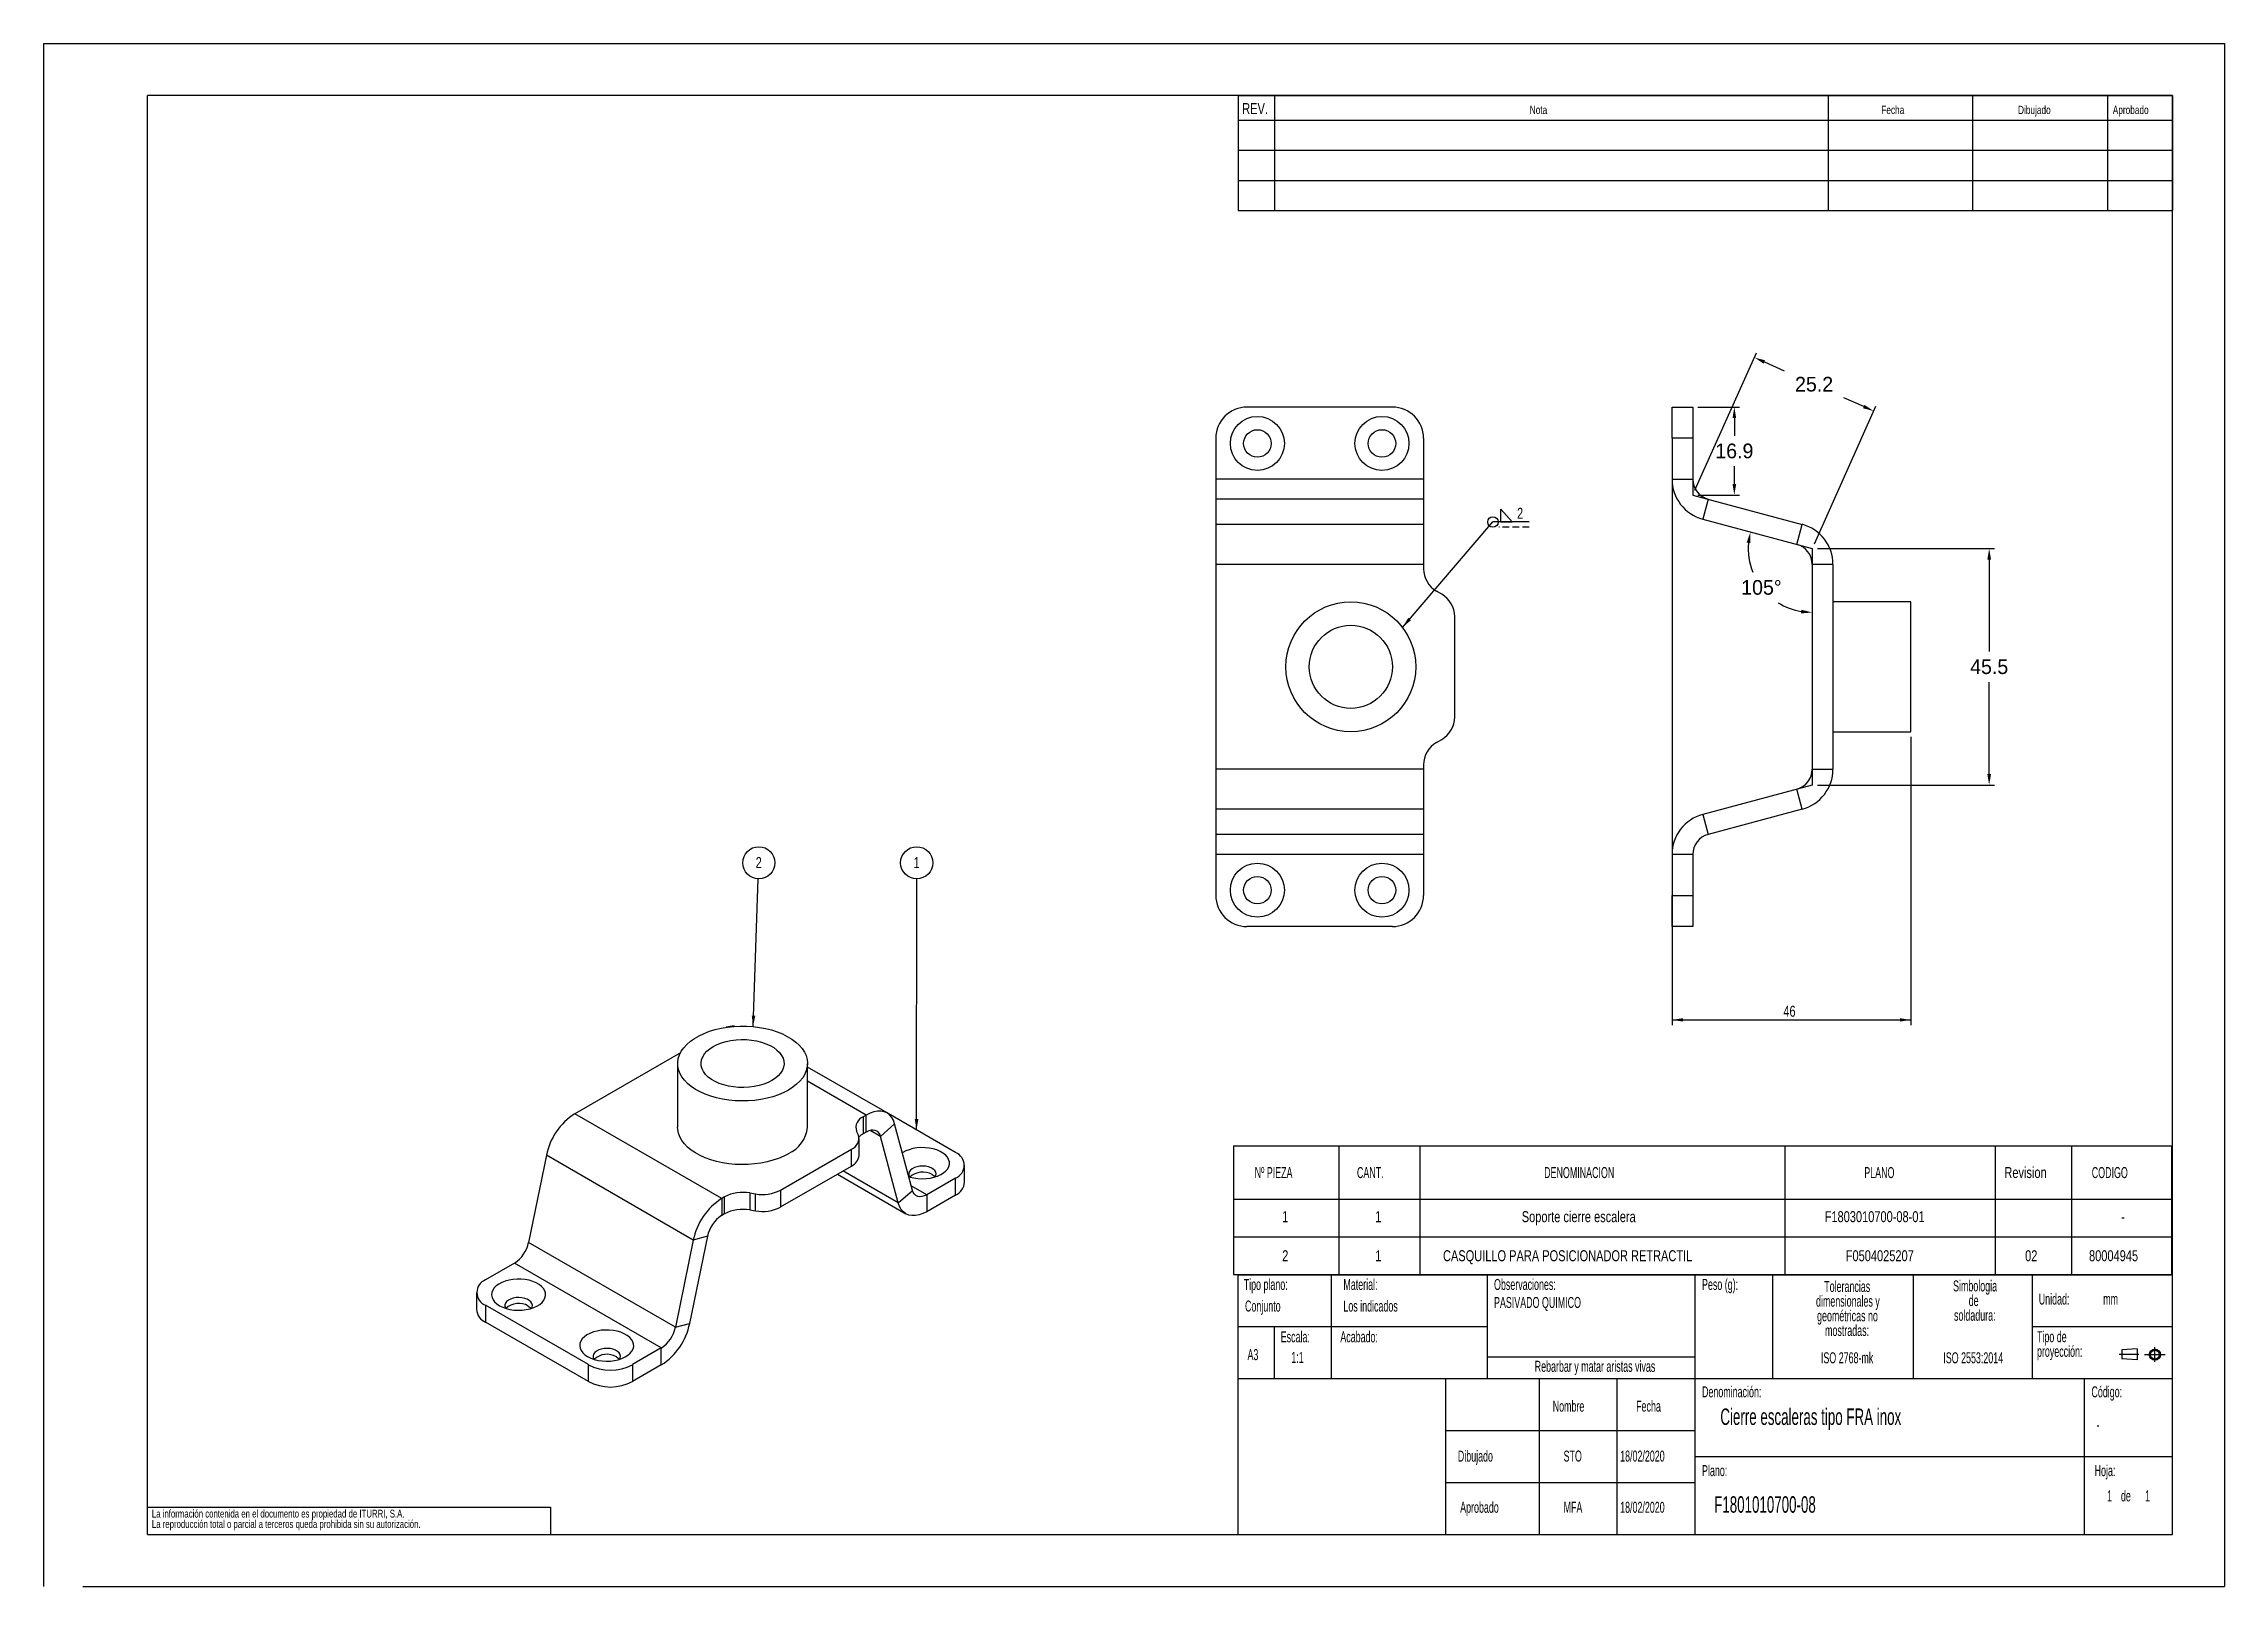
# Model space of a CAD drawing. Extents: x 0 to 420, y 0 to 297.
import ezdxf

# ---------------------------------------------------------------- set-up
doc = ezdxf.new("R2010")
doc.units = 0
doc.header["$PDSIZE"] = -1
doc.linetypes.add('CENTERX2', pattern=[20.32, 12.7, -2.54, 2.54, -2.54])
doc.linetypes.add('HIDDEN', pattern=[1.905, 1.27, -0.635])
doc.layers.get('0').update_dxf_attribs({"linetype": 'CONTINUOUS'})
doc.layers.get('Defpoints').update_dxf_attribs({"linetype": 'CONTINUOUS'})
doc.layers.add('FORMATO', color=7, linetype='CONTINUOUS')
doc.layers.add('SLD-0', color=179, linetype='CONTINUOUS')
doc.styles.add('SLDTEXTSTYLE0', font='TXT', dxfattribs={"width": 0.605})
doc.styles.add('SLDTEXTSTYLE1', font='TXT', dxfattribs={"width": 0.75})
doc.dimstyles.new('ISO-25', dxfattribs={"dimtxt": 2.5, "dimasz": 2.5, "dimexe": 1.25, "dimexo": 0.625, "dimtad": 1, "dimdsep": 46, "dimtxsty": 'Standard', "dimcen": 2.5, "dimadec": 0, "dimazin": 0, "dimtfac": 1, "dimtmove": 0, "dimatfit": 3, "dimfxl": 1, "dimarcsym": 0})
doc.dimstyles.new('SLDDIMSTYLE0', dxfattribs={"dimtxt": 0.18, "dimasz": 2.116667, "dimexe": 0, "dimexo": 0.0625, "dimgap": 0, "dimtad": 0, "dimtih": 1, "dimtoh": 1, "dimdec": 0, "dimrnd": 1e-09, "dimzin": 0, "dimdsep": 46, "dimtxsty": 'Standard', "dimsah": 1, "dimcen": 0.09, "dimadec": 0, "dimazin": 0, "dimtfac": 2.116667, "dimtdec": 0, "dimtofl": 0, "dimtmove": 0, "dimatfit": 3, "dimfxl": 1, "dimtolj": 1, "dimtzin": 0, "dimarcsym": 0})
doc.dimstyles.new('SLDDIMSTYLE1', dxfattribs={"dimtxt": 2.116667, "dimasz": 2.116667, "dimexe": 0, "dimexo": 0.0625, "dimgap": 0.529167, "dimtad": 1, "dimdec": 1, "dimrnd": 1e-09, "dimzin": 12, "dimdsep": 46, "dimtxsty": 'SLDTEXTSTYLE1', "dimsah": 1, "dimcen": 0.09, "dimadec": 0, "dimazin": 0, "dimtfac": 1, "dimtdec": 1, "dimtofl": 0, "dimtmove": 0, "dimatfit": 3, "dimfxl": 1, "dimtolj": 1, "dimtzin": 12, "dimarcsym": 0})

# ---------------------------------------------------------------- blocks, each defined once
blk = doc.blocks.new('BLOQUE3')
at = {"color": 7, "linetype": 'CENTERX2'}
for p, q in [((397.92, 130.06), (394.8, 130.06)), ((398.88, 130.02), (402.16, 130.02)), ((400.52, 128.85), (400.52, 131.19))]:
    blk.add_line(p, q, dxfattribs=at)
at = {"color": 7, "linetype": 'Continuous'}
for p, q in [((397.68, 130.95), (395.23, 130.77)), ((395.23, 130.77), (395.23, 129.34)), ((397.68, 130.95), (397.68, 129.16)), ((397.68, 129.16), (395.23, 129.34))]:
    blk.add_line(p, q, dxfattribs=at)
for radius in [0.892, 0.713]:
    blk.add_circle((400.52, 130.02), radius, dxfattribs=at)
blk = doc.blocks.new('SW_NOTE_0')
at = {"layer": 'SLD-0', "color": 0, "attachment_point": 2, "style": 'SLDTEXTSTYLE0'}
for s, insert, char_height in [('dimensionales y', (7.54, -0.09), 2.1167), ('Tolerancias', (7.41, 2.73), 2.1167), ('geométricas no', (7.46, -2.92), 2.1167), ('mostradas:', (7.38, -5.74), 2.117)]:
    blk.add_mtext(s, dxfattribs=dict(at, insert=insert, char_height=char_height))
blk = doc.blocks.new('SW_NOTE_0_1')
at = {"layer": 'SLD-0', "color": 0, "attachment_point": 1, "style": 'SLDTEXTSTYLE0'}
for s, insert, char_height in [('Tipo de', (0, 2.73), 2.117), ('proyección:', (0, -0.09), 2.1167)]:
    blk.add_mtext(s, dxfattribs=dict(at, insert=insert, char_height=char_height))
blk = doc.blocks.new('SW_NOTE_0_2')
at = {"layer": 'SLD-0', "color": 0, "char_height": 2.117, "attachment_point": 2, "style": 'SLDTEXTSTYLE0'}
for s, insert in [('Simbologia', (7.11, 2.73)), ('de', (6.84, -0.09)), ('soldadura:', (7.06, -2.92))]:
    blk.add_mtext(s, dxfattribs=dict(at, insert=insert))
blk = doc.blocks.new('SW_NOTE_0_3')
at = {"layer": 'SLD-0', "color": 0, "char_height": 1.5, "attachment_point": 1, "style": 'SLDTEXTSTYLE1'}
for s, insert in [('La información contenida en el documento es propiedad de ITURRI, S.A.', (0, 1.93)), ('La reproducción total o parcial a terceros queda prohibida sin su autorización.', (0, -0.07))]:
    blk.add_mtext(s, dxfattribs=dict(at, insert=insert))
blk = doc.blocks.new('SW_TABLEANNOTATION_0')
at = {"layer": 'FORMATO', "color": 0}
for p, q in [((0, 0), (0, -10.25)), ((0, 0), (20.3, 0)), ((20.3, 0), (20.3, -10.25)), ((20.3, 0), (35.88, 0)), ((35.88, 0), (35.88, -10.25)), ((35.88, 0), (106.18, 0)), ((106.18, 0), (106.18, -10.25)), ((106.18, 0), (146.66, 0)), ((146.66, 0), (146.66, -10.25)), ((146.66, 0), (161.38, 0)), ((161.38, 0), (161.38, -10.25)), ((161.38, 0), (180.65, 0)), ((180.65, 0), (180.65, -10.25)), ((0, -10.25), (20.3, -10.25)), ((0, -10.25), (0, -17.52)), ((20.3, -10.25), (35.88, -10.25)), ((20.3, -10.25), (20.3, -17.52)), ((35.88, -10.25), (106.18, -10.25)), ((35.88, -10.25), (35.88, -17.52)), ((106.18, -10.25), (146.66, -10.25)), ((106.18, -10.25), (106.18, -17.52)), ((146.66, -10.25), (161.38, -10.25)), ((146.66, -10.25), (146.66, -17.52)), ((161.38, -10.25), (180.65, -10.25)), ((161.38, -10.25), (161.38, -17.52)), ((180.65, -10.25), (180.65, -17.52)), ((0, -17.52), (0, -24.78)), ((0, -17.52), (20.3, -17.52)), ((20.3, -17.52), (20.3, -24.78)), ((20.3, -17.52), (35.88, -17.52)), ((35.88, -17.52), (35.88, -24.78)), ((35.88, -17.52), (106.18, -17.52)), ((106.18, -17.52), (106.18, -24.78)), ((106.18, -17.52), (146.66, -17.52)), ((146.66, -17.52), (146.66, -24.78)), ((146.66, -17.52), (161.38, -17.52)), ((161.38, -17.52), (161.38, -24.78)), ((161.38, -17.52), (180.65, -17.52)), ((180.65, -17.52), (180.65, -24.78)), ((0, -24.78), (20.3, -24.78)), ((20.3, -24.78), (35.88, -24.78)), ((35.88, -24.78), (106.18, -24.78)), ((106.18, -24.78), (146.66, -24.78)), ((146.66, -24.78), (161.38, -24.78)), ((161.38, -24.78), (180.65, -24.78))]:
    blk.add_line(p, q, dxfattribs=at)
at = {"layer": 'FORMATO', "color": 0, "attachment_point": 1}
for s, insert, char_height, style in [('Nº PIEZA', (4.07, -4.08), 2.117, 'SLDTEXTSTYLE0'), ('CANT.', (23.77, -4.08), 2.117, 'SLDTEXTSTYLE0'), ('DENOMINACION', (59.82, -4.08), 2.1167, 'SLDTEXTSTYLE0'), ('PLANO', (121.48, -4.08), 2.117, 'SLDTEXTSTYLE0'), ('Revision', (148.46, -4.07), 2.117, 'SLDTEXTSTYLE1'), ('CODIGO', (165.29, -4.08), 2.117, 'SLDTEXTSTYLE0'), ('1', (9.37, -12.57), 2.12, 'SLDTEXTSTYLE1'), ('1', (27.3, -12.57), 2.12, 'SLDTEXTSTYLE1'), ('Soporte cierre escalera', (55.51, -12.57), 2.1167, 'SLDTEXTSTYLE1'), ('F1803010700-08-01', (113.85, -12.57), 2.1167, 'SLDTEXTSTYLE1'), ('-', (170.95, -12.57), 2.12, 'SLDTEXTSTYLE1'), ('2', (9.37, -20.09), 2.12, 'SLDTEXTSTYLE1'), ('1', (27.3, -20.09), 2.12, 'SLDTEXTSTYLE1'), ('CASQUILLO PARA POSICIONADOR RETRACTIL', (40.34, -20.09), 2.1167, 'SLDTEXTSTYLE1'), ('F0504025207', (117.91, -20.09), 2.1167, 'SLDTEXTSTYLE1'), ('02', (152.45, -20.09), 2.117, 'SLDTEXTSTYLE1'), ('80004945', (164.76, -20.09), 2.117, 'SLDTEXTSTYLE1')]:
    blk.add_mtext(s, dxfattribs=dict(at, insert=insert, char_height=char_height, style=style))
blk = doc.blocks.new('SW_NOTE_0_4')
at = {"layer": 'FORMATO', "color": 0}
blk.add_circle((0.11, 3.09), 3.09, dxfattribs=at)
at = {"layer": 'FORMATO', "color": 0, "insert": (0.09, 4.2), "char_height": 2.12, "attachment_point": 2, "style": 'SLDTEXTSTYLE1'}
blk.add_mtext('2', dxfattribs=at)
blk = doc.blocks.new('SW_NOTE_0_5')
at = {"layer": 'FORMATO', "color": 0}
blk.add_circle((0, 3.09), 3.09, dxfattribs=at)
at = {"layer": 'FORMATO', "color": 0, "insert": (-0.02, 4.2), "char_height": 2.12, "attachment_point": 2, "style": 'SLDTEXTSTYLE1'}
blk.add_mtext('1', dxfattribs=at)
blk = doc.blocks.new('SW_SYMBOL_WELD_FILL')
at = {"layer": 'FORMATO', "color": 0}
for p, q in [((100, 0), (100, 900)), ((100, 900), (900, 0)), ((100, 0), (900, 0))]:
    blk.add_line(p, q, dxfattribs=at)
blk = doc.blocks.new('SW_WELDSYMBOL_0')
at = {"layer": 'FORMATO', "color": 0}
blk.add_line((6.95, 0), (0, 0), dxfattribs=at)
at = {"layer": 'FORMATO', "color": 0, "linetype": 'HIDDEN'}
blk.add_line((6.95, -1), (1.13, -1), dxfattribs=at)
at = {"layer": 'FORMATO', "color": 0}
blk.add_circle((0, 0), 1.01, dxfattribs=at)
at = {"layer": 'FORMATO', "color": 0, "xscale": 0.0027037109375, "yscale": 0.0027037109375, "zscale": 0.0027037109375}
blk.add_blockref('SW_SYMBOL_WELD_FILL', (1.27, 0.01), dxfattribs=at)
at = {"layer": 'FORMATO', "color": 0, "insert": (4.64, 2.73), "char_height": 2.12, "attachment_point": 1, "style": 'SLDTEXTSTYLE1'}
blk.add_mtext('2', dxfattribs=at)
blk = doc.blocks.new('_D')
at = {"layer": 'FORMATO', "color": 7, "transparency": 16777216}
for p, q in [((313.62, 212.17), (313.62, 108.05)), ((359.62, 163.53), (359.62, 108.05)), ((313.62, 109.05), (359.62, 109.05))]:
    blk.add_line(p, q, dxfattribs=at)
for points in [[(313.62, 109.05), (315.74, 108.73), (315.74, 109.38)], [(359.62, 109.05), (357.5, 109.38), (357.5, 108.73)]]:
    blk.add_solid(points, dxfattribs=at)
at = {"layer": 'FORMATO', "color": 7, "transparency": 16777216, "insert": (335.06, 111.78), "char_height": 2.117, "attachment_point": 1, "style": 'SLDTEXTSTYLE1'}
blk.add_mtext('46', dxfattribs=at)
blk = doc.blocks.new('*D13')
at = {"color": 0, "lineweight": -2, "transparency": 16777216}
for start, end in [(174.8556, 201.7484), (237.8859, 260.1444)]:
    blk.add_arc((340.62, 199.8), 12.32, start, end, dxfattribs=at)
at = {"color": 0, "transparency": 16777216}
for points in [[(328, 200.96), (328.7, 200.84), (328.72, 202.99)], [(338.54, 188.01), (338.48, 187.31), (340.62, 187.48)]]:
    blk.add_solid(points, dxfattribs=at)
at = {"layer": 'Defpoints', "color": 0, "transparency": 16777216}
for p in [(319.55, 205.44), (340.62, 199.8), (340.62, 199.8), (329.04, 195.58), (340.62, 154.27)]:
    blk.add_point(p, dxfattribs=at)
at = {"color": 0, "transparency": 16777216, "insert": (330.84, 192.3), "char_height": 2.822, "attachment_point": 5}
blk.add_mtext('105°', dxfattribs=at)
blk = doc.blocks.new('*D14')
at = {"color": 0, "lineweight": -2, "transparency": 16777216}
for p, q in [((318.62, 227.03), (326.62, 227.03)), ((325.62, 224.91), (325.62, 221.5)), ((325.62, 212.22), (325.62, 215.63)), ((318.62, 210.1), (326.62, 210.1))]:
    blk.add_line(p, q, dxfattribs=at)
at = {"color": 0, "transparency": 16777216}
for points in [[(325.27, 224.91), (325.98, 224.91), (325.62, 227.03)], [(325.27, 212.22), (325.98, 212.22), (325.62, 210.1)]]:
    blk.add_solid(points, dxfattribs=at)
at = {"layer": 'Defpoints', "color": 0, "transparency": 16777216}
for p in [(317.62, 227.03), (317.62, 210.1), (325.62, 210.1)]:
    blk.add_point(p, dxfattribs=at)
at = {"color": 0, "transparency": 16777216, "insert": (325.62, 218.57), "char_height": 2.822, "attachment_point": 5}
blk.add_mtext('16.9', dxfattribs=at)
blk = doc.blocks.new('*D15')
at = {"color": 0, "lineweight": -2, "transparency": 16777216}
for p, q in [((341.62, 199.8), (375.7, 199.8)), ((374.7, 197.68), (374.7, 179.97)), ((374.7, 156.38), (374.7, 174.1)), ((341.62, 154.27), (375.7, 154.27))]:
    blk.add_line(p, q, dxfattribs=at)
at = {"color": 0, "transparency": 16777216}
for points in [[(374.35, 197.68), (375.06, 197.68), (374.7, 199.8)], [(374.35, 156.38), (375.06, 156.38), (374.7, 154.27)]]:
    blk.add_solid(points, dxfattribs=at)
at = {"layer": 'Defpoints', "color": 0, "transparency": 16777216}
for p in [(340.62, 199.8), (340.62, 154.27), (374.7, 154.27)]:
    blk.add_point(p, dxfattribs=at)
at = {"color": 0, "transparency": 16777216, "insert": (374.7, 177.03), "char_height": 2.822, "attachment_point": 5}
blk.add_mtext('45.5', dxfattribs=at)
blk = doc.blocks.new('*D16')
at = {"color": 0, "lineweight": -2, "transparency": 16777216}
for p, q in [((318.03, 211.01), (329.89, 237.48)), ((331.41, 235.71), (335.22, 234)), ((341.03, 200.71), (352.89, 227.18)), ((350.55, 227.13), (346.74, 228.84))]:
    blk.add_line(p, q, dxfattribs=at)
at = {"color": 0, "transparency": 16777216}
for points in [[(331.55, 236.03), (331.27, 235.38), (329.48, 236.57)], [(350.69, 227.46), (350.4, 226.81), (352.48, 226.27)]]:
    blk.add_solid(points, dxfattribs=at)
at = {"layer": 'Defpoints', "color": 0, "transparency": 16777216}
for p in [(352.48, 226.27), (317.62, 210.1), (340.62, 199.8)]:
    blk.add_point(p, dxfattribs=at)
at = {"color": 0, "transparency": 16777216, "insert": (340.98, 231.42), "char_height": 2.822, "attachment_point": 5}
blk.add_mtext('25.2', dxfattribs=at)

msp = doc.modelspace()

# ---------------------------------------------------------------- linework, layer by layer
at = {"color": 7, "linetype": 'Continuous'}
for p, q in [((0, 297), (420, 297)), ((0, 297), (0, 0)), ((420, 297), (420, 0)), ((410, 287), (20, 287)), ((20, 10), (20, 287)), ((410, 10), (410, 287)), ((259.76, 227.03), (231.76, 227.03)), ((313.62, 227.03), (317.62, 227.03)), ((313.62, 221.03), (313.62, 227.03)), ((317.62, 227.03), (317.62, 210.1)), ((225.76, 221.03), (225.76, 213.17)), ((265.76, 221.03), (265.76, 213.17)), ((313.62, 221.03), (313.62, 213.17)), ((317.62, 221.03), (313.62, 221.03)), ((317.62, 221.03), (317.62, 213.17)), ((265.76, 213.17), (225.76, 213.17)), ((225.76, 213.17), (225.76, 209.31)), ((265.76, 213.17), (265.76, 209.31)), ((313.62, 213.17), (317.62, 213.17)), ((317.62, 210.1), (338.69, 204.45)), ((265.76, 209.31), (225.76, 209.31)), ((225.76, 209.31), (225.76, 204.45)), ((265.76, 209.31), (265.76, 204.45)), ((320.58, 209.31), (319.55, 205.44)), ((265.76, 204.45), (225.76, 204.45)), ((225.76, 204.45), (225.76, 196.73)), ((265.76, 204.45), (265.76, 196.73)), ((319.55, 205.44), (340.62, 199.8)), ((337.65, 200.59), (338.69, 204.45)), ((340.62, 199.8), (340.62, 154.27)), ((265.76, 196.73), (225.76, 196.73)), ((225.76, 196.73), (225.76, 157.34)), ((265.76, 196.73), (265.76, 195.92)), ((344.62, 196.73), (340.62, 196.73)), ((344.62, 196.73), (344.62, 157.34)), ((269.26, 191.01), (268.26, 191.59)), ((359.62, 189.53), (344.62, 189.53)), ((359.62, 164.53), (359.62, 189.53)), ((271.76, 167.38), (271.76, 186.68)), ((344.62, 164.53), (359.62, 164.53)), ((268.26, 162.47), (269.26, 163.05)), ((265.76, 157.34), (225.76, 157.34)), ((225.76, 157.34), (225.76, 149.61)), ((265.76, 158.14), (265.76, 157.34)), ((265.76, 157.34), (265.76, 149.61)), ((340.62, 157.34), (344.62, 157.34)), ((340.62, 154.27), (319.55, 148.62)), ((338.69, 149.61), (337.65, 153.47)), ((265.76, 149.61), (225.76, 149.61)), ((225.76, 149.61), (225.76, 144.76)), ((265.76, 149.61), (265.76, 144.76)), ((319.55, 148.62), (320.58, 144.76)), ((338.69, 149.61), (320.58, 144.76)), ((265.76, 144.76), (225.76, 144.76)), ((225.76, 144.76), (225.76, 140.89)), ((265.76, 144.76), (265.76, 140.89)), ((265.76, 140.89), (225.76, 140.89)), ((225.76, 140.89), (225.76, 133.03)), ((265.76, 140.89), (265.76, 133.03)), ((317.62, 140.89), (313.62, 140.89)), ((313.62, 140.89), (313.62, 133.03)), ((317.62, 140.89), (317.62, 133.03)), ((313.62, 133.03), (317.62, 133.03)), ((313.62, 127.03), (313.62, 133.03)), ((317.62, 133.03), (317.62, 127.03)), ((259.76, 127.03), (231.76, 127.03)), ((317.62, 127.03), (313.62, 127.03)), ((122.63, 102.72), (102.3, 90.98)), ((122.11, 100.65), (122.11, 88.41)), ((147.11, 88.41), (147.11, 100.65)), ((162.44, 91.13), (147.11, 99.98)), ((130.59, 74.65), (102.3, 90.98)), ((158.44, 90.73), (157.87, 90.4)), ((157.87, 90.4), (157.87, 87.14)), ((158.44, 87.47), (158.44, 90.73)), ((163.9, 89.04), (161.17, 86.62)), ((175.63, 83.5), (162.63, 91.01)), ((167.33, 76.24), (163.9, 89.04)), ((141.93, 76.3), (155.58, 84.18)), ((155.58, 80.92), (155.58, 84.18)), ((156.87, 86.97), (156.57, 87.61)), ((157.04, 82.96), (157.04, 86.22)), ((158.44, 87.47), (157.87, 87.14)), ((164.6, 73.82), (161.17, 86.62)), ((96.84, 82.98), (93.41, 66.22)), ((125.12, 66.66), (96.84, 82.98)), ((141.93, 73.04), (155.58, 80.92)), ((177.38, 77.79), (177.38, 81.06)), ((135.99, 75.73), (137.1, 75.56)), ((135.99, 75.73), (135.99, 72.46)), ((141.93, 76.3), (141.93, 73.04)), ((152.87, 79.35), (166.07, 71.73)), ((164.6, 73.82), (167.33, 76.24)), ((175.63, 78.61), (170.07, 75.4)), ((175.63, 75.34), (175.63, 78.61)), ((131.16, 74.98), (130.59, 74.65)), ((130.59, 74.65), (130.59, 71.39)), ((131.16, 71.72), (130.59, 71.39)), ((131.16, 71.72), (131.16, 74.98)), ((135.99, 72.46), (137.1, 72.29)), ((137.1, 72.29), (137.1, 75.56)), ((170.07, 75.4), (170.07, 72.13)), ((175.63, 75.34), (170.07, 72.13)), ((127.85, 67.39), (124.42, 50.62)), ((127.85, 67.39), (125.12, 66.66)), ((121.69, 49.89), (93.41, 66.22)), ((125.12, 66.66), (121.69, 49.89)), ((90.67, 62.22), (85.12, 59.01)), ((118.96, 45.89), (90.67, 62.22)), ((230, 60), (410, 60)), ((230, 60), (230, 10)), ((83.36, 56.56), (83.36, 53.3)), ((104.91, 42.68), (85.12, 54.11)), ((85.12, 54.11), (85.12, 50.85)), ((104.91, 39.42), (85.12, 50.85)), ((121.69, 49.89), (124.42, 50.62)), ((104.91, 39.42), (104.91, 42.68)), ((118.96, 45.89), (113.4, 42.68)), ((113.4, 42.68), (113.4, 39.42)), ((118.96, 42.63), (113.4, 39.42)), ((118.96, 42.63), (118.96, 45.89)), ((20, 10), (410, 10)), ((7.53, 0), (420, 0))]:
    msp.add_line(p, q, dxfattribs=at)
at = {"color": 8, "linetype": 'Continuous'}
for p, q in [((158.44, 90.73), (147.11, 97.27)), ((161.17, 86.62), (159.17, 87.78)), ((164.6, 73.82), (153.94, 79.97)), ((170.07, 75.4), (167.1, 77.11))]:
    msp.add_line(p, q, dxfattribs=at)
at = {"color": 7, "linetype": 'Continuous', "flags": 128}
for points in [[(143.45, 95.55), (142.53, 95.07), (141.53, 94.64), (140.45, 94.27), (139.32, 93.97), (138.15, 93.73), (136.94, 93.56), (135.7, 93.47), (134.46, 93.44), (133.21, 93.48), (131.98, 93.6), (130.78, 93.79), (129.61, 94.04), (128.5, 94.36), (127.44, 94.74), (126.46, 95.19), (125.56, 95.68), (124.74, 96.23), (124.03, 96.82), (123.42, 97.44), (122.92, 98.1), (122.54, 98.79), (122.28, 99.49), (122.14, 100.21), (122.12, 100.92), (122.23, 101.64), (122.46, 102.35), (122.81, 103.04), (123.28, 103.7), (123.87, 104.34), (124.56, 104.94), (125.34, 105.5), (126.23, 106.01), (127.19, 106.46), (128.23, 106.86), (129.33, 107.19), (130.48, 107.47), (131.68, 107.67), (132.9, 107.8), (134.15, 107.87), (135.39, 107.86), (136.63, 107.78), (137.85, 107.62), (139.03, 107.4), (140.18, 107.12), (141.26, 106.76), (142.28, 106.35), (143.23, 105.88), (144.09, 105.36), (144.85, 104.79), (145.52, 104.18), (146.07, 103.54), (146.51, 102.87), (146.83, 102.17), (147.03, 101.46), (147.11, 100.74), (147.07, 100.03), (146.89, 99.31), (146.6, 98.61), (146.19, 97.93), (145.66, 97.28), (145.03, 96.66), (144.29, 96.09), (143.45, 95.55)], [(140.27, 97.39), (139.52, 97.01), (138.69, 96.68), (137.79, 96.42), (136.84, 96.22), (135.86, 96.09), (134.86, 96.04), (133.86, 96.06), (132.87, 96.15), (131.9, 96.31), (130.98, 96.54), (130.12, 96.83), (129.32, 97.19), (128.61, 97.6), (128, 98.06), (127.48, 98.56), (127.09, 99.09), (126.81, 99.65), (126.65, 100.22), (126.62, 100.8), (126.71, 101.38), (126.93, 101.94), (127.27, 102.49), (127.73, 103.01), (128.29, 103.49), (128.96, 103.92), (129.71, 104.3), (130.54, 104.63), (131.44, 104.89), (132.38, 105.09), (133.36, 105.22), (134.36, 105.27), (135.37, 105.25), (136.36, 105.16), (137.32, 105), (138.24, 104.77), (139.11, 104.47), (139.9, 104.12), (140.61, 103.71), (141.23, 103.25), (141.74, 102.75), (142.14, 102.22), (142.42, 101.66), (142.58, 101.09), (142.61, 100.51), (142.51, 99.93), (142.3, 99.37), (141.95, 98.82), (141.5, 98.3), (140.93, 97.82), (140.27, 97.39)], [(143.45, 83.3), (142.53, 82.82), (141.53, 82.39), (140.45, 82.03), (139.32, 81.72), (138.15, 81.49), (136.94, 81.32), (135.7, 81.22), (134.46, 81.19), (133.21, 81.24), (131.98, 81.35), (130.78, 81.54), (129.61, 81.79), (128.5, 82.11), (127.44, 82.5), (126.46, 82.94), (125.56, 83.43), (124.74, 83.98), (124.03, 84.57), (123.42, 85.19), (122.92, 85.85), (122.54, 86.54), (122.28, 87.24), (122.14, 87.96), (122.11, 88.41)], [(163.9, 89.04), (163.67, 89.72), (163.34, 90.29), (162.93, 90.77), (162.44, 91.13), (161.88, 91.37), (161.27, 91.49), (160.6, 91.48), (159.9, 91.35), (159.18, 91.1), (158.44, 90.73)], [(161.17, 86.62), (161.02, 87.03), (160.79, 87.37), (160.5, 87.62), (160.16, 87.78), (159.77, 87.85), (159.35, 87.82), (158.9, 87.69), (158.44, 87.47)], [(166.63, 78.87), (166.86, 78.8), (167.6, 78.62), (168.37, 78.51), (169.16, 78.46), (169.96, 78.49), (170.73, 78.58), (171.48, 78.75), (172.17, 78.98), (172.79, 79.26), (173.34, 79.6), (173.78, 79.98), (174.12, 80.39), (174.35, 80.84), (174.45, 81.29), (174.44, 81.75), (174.3, 82.2), (174.05, 82.64), (173.68, 83.05), (173.21, 83.42), (172.65, 83.74), (172, 84.01), (171.3, 84.23), (170.54, 84.37), (169.76, 84.45), (168.96, 84.46), (168.17, 84.4), (167.41, 84.27), (166.69, 84.07), (166.03, 83.82), (165.45, 83.5), (165.4, 83.47)], [(171.73, 78.82), (171.86, 79.09), (171.91, 79.42), (171.83, 79.75), (171.64, 80.06), (171.33, 80.34), (170.92, 80.57), (170.44, 80.75), (169.9, 80.87), (169.33, 80.91), (168.76, 80.88), (168.21, 80.79), (167.72, 80.62), (167.29, 80.4), (166.95, 80.13), (166.73, 79.83), (166.62, 79.51), (166.64, 79.17), (166.77, 78.85), (166.8, 78.82)], [(170.07, 75.4), (169.61, 75.17), (169.16, 75.05), (168.73, 75.01), (168.34, 75.08), (168, 75.24), (167.71, 75.49), (167.49, 75.83), (167.33, 76.24)], [(171.13, 79.28), (171.49, 79.02), (171.7, 78.79)], [(170.07, 72.13), (169.33, 71.76), (168.6, 71.51), (167.9, 71.38), (167.24, 71.37), (166.62, 71.49), (166.07, 71.73), (165.58, 72.1), (165.17, 72.57), (164.84, 73.15), (164.6, 73.82)], [(87.8, 54.03), (88.41, 53.73), (89.08, 53.49), (89.82, 53.31), (90.59, 53.2), (91.38, 53.15), (92.17, 53.18), (92.95, 53.28), (93.7, 53.44), (94.39, 53.67), (95.01, 53.95), (95.55, 54.29), (96, 54.67), (96.34, 55.09), (96.56, 55.53), (96.67, 55.98), (96.66, 56.44), (96.52, 56.89), (96.26, 57.33), (95.9, 57.74), (95.43, 58.11), (94.86, 58.43), (94.22, 58.71), (93.52, 58.92), (92.76, 59.06), (91.98, 59.14), (91.18, 59.15), (90.39, 59.09), (89.63, 58.96), (88.91, 58.76), (88.25, 58.51), (87.66, 58.19), (87.17, 57.83), (86.78, 57.44), (86.49, 57.01), (86.33, 56.56), (86.28, 56.1), (86.36, 55.64), (86.55, 55.19), (86.86, 54.77), (87.28, 54.38), (87.8, 54.03)], [(93.94, 53.51), (94.08, 53.78), (94.13, 54.11), (94.05, 54.44), (93.85, 54.75), (93.54, 55.03), (93.14, 55.27), (92.66, 55.44), (92.12, 55.56), (91.55, 55.6), (90.98, 55.58), (90.43, 55.48), (89.93, 55.32), (89.51, 55.09), (89.17, 54.83), (88.95, 54.52), (88.84, 54.2), (88.85, 53.87), (88.99, 53.55), (89.01, 53.51)], [(93.35, 53.97), (93.71, 53.71), (93.92, 53.48)], [(104.77, 44.24), (105.38, 43.94), (106.05, 43.69), (106.79, 43.51), (107.56, 43.4), (108.35, 43.36), (109.15, 43.38), (109.92, 43.48), (110.67, 43.64), (111.36, 43.87), (111.98, 44.16), (112.52, 44.49), (112.97, 44.87), (113.31, 45.29), (113.53, 45.73), (113.64, 46.19), (113.63, 46.65), (113.49, 47.1), (113.23, 47.53), (112.87, 47.94), (112.4, 48.31), (111.83, 48.64), (111.19, 48.91), (110.49, 49.12), (109.73, 49.27), (108.95, 49.35), (108.15, 49.35), (107.36, 49.29), (106.6, 49.16), (105.88, 48.97), (105.22, 48.71), (104.63, 48.4), (104.14, 48.04), (103.75, 47.64), (103.46, 47.21), (103.3, 46.76), (103.25, 46.3), (103.33, 45.84), (103.52, 45.4), (103.83, 44.97), (104.25, 44.58), (104.77, 44.24)], [(110.92, 43.71), (111.05, 43.99), (111.1, 44.32), (111.02, 44.64), (110.82, 44.96), (110.52, 45.23), (110.11, 45.47), (109.63, 45.65), (109.09, 45.76), (108.52, 45.81), (107.95, 45.78), (107.4, 45.68), (106.9, 45.52), (106.48, 45.3), (106.14, 45.03), (105.92, 44.72), (105.81, 44.4), (105.82, 44.07), (105.96, 43.75), (105.98, 43.71)], [(110.32, 44.17), (110.68, 43.92), (110.89, 43.68)]]:
    msp.add_lwpolyline(points, dxfattribs=at)
at = {"color": 7, "linetype": 'Continuous'}
for centre, radius in [((233.76, 220.03), 5.2), ((233.76, 220.03), 2.65), ((257.76, 220.03), 5.2), ((257.76, 220.03), 2.65), ((251.76, 177.03), 12.5), ((251.76, 177.03), 8), ((233.76, 134.03), 5.2), ((257.76, 134.03), 5.2), ((233.76, 134.03), 2.65), ((257.76, 134.03), 2.65)]:
    msp.add_circle(centre, radius, dxfattribs=at)
for centre, radius, start, end in [((231.76, 221.03), 6, 90, 180), ((259.76, 221.03), 6, 0, 90), ((321.62, 213.17), 8, 180, 255), ((321.62, 213.17), 4, 180, 255), ((336.62, 196.73), 8, 0, 75), ((336.62, 196.73), 4, 0, 75), ((270.76, 195.92), 5, 180, 240), ((266.76, 186.68), 5, 0, 60), ((266.76, 167.38), 5, 300, 0), ((270.76, 158.14), 5, 120, 180), ((336.62, 157.34), 4, 285, 0), ((336.62, 157.34), 8, 285, 0), ((321.62, 140.89), 8, 105, 180), ((321.62, 140.89), 4, 105, 180), ((231.76, 133.03), 6, 180, 270), ((259.76, 133.03), 6, 270, 0), ((132.68, 103.85), 3.98, 84.9306, 107.791), ((109.06, 80.5), 12.48, 122.813, 168.4931), ((140.87, 89.02), 6.27, 294.2871, 354.3927), ((158.65, 88.35), 2.2, 110.7421, 199.4611), ((154.8, 86.24), 2.2, 290.7421, 19.461), ((159.64, 83.95), 3.65, 119.14, 135.9627), ((154.53, 83.21), 2.53, 294.525, 354.1549), ((174.67, 81.06), 2.63, 291.2682, 68.7317), ((134.68, 68.17), 7.68, 80.2289, 117.3572), ((138.4, 83.12), 7.68, 260.2289, 297.3572), ((169.31, 76.07), 3.69, 60.3689, 132.0963), ((174.41, 78.07), 2.99, 294.068, 354.6119), ((137.35, 64.17), 12.48, 122.813, 168.4931), ((134.68, 64.9), 7.68, 80.2289, 117.3572), ((138.4, 79.85), 7.68, 260.2289, 297.3572), ((133.99, 66.12), 6.27, 122.9339, 168.3722), ((87.27, 67.48), 6.27, 302.9339, 348.3722), ((86.07, 56.56), 2.63, 111.2682, 248.7317), ((86.33, 53.58), 2.99, 185.3882, 245.9319), ((91.51, 50.91), 3.57, 59.0146, 133.929), ((112.2, 53.11), 12.48, 302.813, 348.4931), ((115.55, 51.15), 6.27, 302.9339, 348.3722), ((109.16, 50.83), 9.19, 242.4914, 297.5086), ((108.48, 41.11), 3.57, 59.0146, 133.9289), ((109.16, 47.57), 9.19, 242.4914, 297.5086)]:
    msp.add_arc(centre, radius, start, end, dxfattribs=at)
at = {"layer": 'FORMATO'}
for p, q in [((230.09, 287), (410, 287)), ((230.09, 287), (230.09, 264.87)), ((237.03, 287), (237.03, 264.87)), ((343.66, 287), (343.66, 264.87)), ((371.46, 287), (371.46, 264.87)), ((397.51, 287), (397.51, 264.87)), ((410, 287), (410, 264.87)), ((230.09, 282.27), (410, 282.27)), ((230.09, 276.47), (410, 276.47)), ((230.09, 270.67), (410, 270.67)), ((230.09, 264.87), (410, 264.87))]:
    msp.add_line(p, q, dxfattribs=at)
at = {"layer": 'SLD-0'}
for p, q in [((248, 60), (248, 40)), ((278, 60), (278, 40)), ((318, 60), (318, 40)), ((333, 60), (333, 40)), ((360.08, 60), (360.08, 40)), ((383, 60), (383, 40)), ((230, 50), (248, 50)), ((237, 50), (237, 40)), ((248, 50), (278, 50)), ((383, 50), (410, 50)), ((278, 44.16), (318, 44.16)), ((230, 40), (410, 40)), ((270, 40), (270, 10)), ((288, 40), (288, 10)), ((303, 40), (303, 10)), ((318, 40), (318, 10)), ((393, 40), (393, 10)), ((270, 30), (318, 30)), ((318, 25), (393, 25)), ((393, 25), (410, 25)), ((270, 20), (318, 20)), ((20, 15.25), (97.63, 15.25)), ((97.63, 15.25), (97.63, 10))]:
    msp.add_line(p, q, dxfattribs=at)

# ---------------------------------------------------------------- block references
at = {"color": 7, "linetype": 'Continuous', "xscale": 1.2, "yscale": 1.2, "zscale": 1.2}
msp.add_blockref('BLOQUE3', (-74.01, -111.41), dxfattribs=at)
at = {"layer": 'FORMATO', "color": 7}
for name, p in [('SW_WELDSYMBOL_0', (279.13, 204.91)), ('SW_NOTE_0_4', (137.63, 136.21)), ('SW_NOTE_0_5', (168.15, 136.21))]:
    msp.add_blockref(name, p, dxfattribs=at)
at = {"layer": 'FORMATO'}
msp.add_blockref('SW_TABLEANNOTATION_0', (229.17, 84.8), dxfattribs=at)
at = {"layer": 'SLD-0'}
for name, p in [('SW_NOTE_0', (339.95, 56.06)), ('SW_NOTE_0_2', (364.87, 56.17)), ('SW_NOTE_0_1', (383.91, 46.39)), ('SW_NOTE_0_3', (20.84, 12.82))]:
    msp.add_blockref(name, p, dxfattribs=at)

# ---------------------------------------------------------------- texts
at = {"layer": 'FORMATO', "attachment_point": 1, "style": 'SLDTEXTSTYLE1'}
for s, insert, char_height in [('REV.', (230.84, 285.55), 2.117), ('Nota', (286.22, 285.03), 1.587), ('Fecha', (353.93, 285.03), 1.587), ('Dibujado', (380.26, 285.03), 1.587), ('Aprobado', (398.51, 285.03), 1.587)]:
    msp.add_mtext(s, dxfattribs=dict(at, insert=insert, char_height=char_height))
at = {"layer": 'SLD-0', "style": 'SLDTEXTSTYLE0'}
for s, insert, char_height, attachment_point in [('Tipo plano:', (231.13, 59.18), 2.1167, 1), ('Material:', (250.33, 59.18), 2.117, 1), ('Observaciones:', (279.34, 59.18), 2.1167, 1), ('Peso (g):', (319.4, 59.18), 2.117, 1), ('Conjunto', (231.38, 55.02), 2.117, 1), ('Los indicados', (250.33, 55.02), 2.1167, 1), ('PASIVADO QUIMICO', (279.34, 55.71), 2.1167, 1), ('Unidad:', (384.25, 56.37), 2.117, 1), ('mm', (396.66, 56.37), 2.117, 1), ('Escala:', (238.26, 49.1), 2.117, 1), ('Acabado:', (249.74, 49.1), 2.117, 1), ('A3', (231.86, 45.67), 2.117, 1), ('1:1', (240.29, 45.13), 2.117, 1), ('Rebarbar y matar aristas vivas', (298.79, 43.42), 2.1167, 2), ('ISO 2768-mk', (347.34, 45.06), 2.1167, 2), ('ISO 2553:2014', (371.63, 45.06), 2.1167, 2), ('Denominación:', (319.4, 38.51), 2.1167, 1), ('Código:', (394.4, 38.51), 2.117, 1), ('Nombre', (290.64, 35.75), 2.117, 1), ('Fecha', (306.71, 35.75), 2.117, 1), ('Cierre escaleras tipo FRA inox', (322.93, 34.25), 3.175, 1), ('-', (395.38, 32.19), 2.12, 1), ('Dibujado', (272.37, 26.14), 2.117, 1), ('STO', (292.74, 26.14), 2.117, 1), ('18/02/2020', (303.63, 26.14), 2.117, 1), ('Plano:', (319.4, 23.34), 2.117, 1), ('Hoja:', (395.01, 23.34), 2.117, 1), ('F1801010700-08', (321.74, 17.35), 3.175, 1), ('1', (397.41, 18.47), 2.12, 1), ('1', (397.41, 18.47), 2.12, 1), ('de', (400.08, 18.47), 2.117, 1), ('de', (400.08, 18.47), 2.117, 1), ('1', (404.73, 18.47), 2.12, 1), ('1', (404.73, 18.47), 2.12, 1), ('Aprobado', (272.82, 16.28), 2.117, 1), ('MFA', (292.74, 16.28), 2.117, 1), ('18/02/2020', (303.63, 16.28), 2.117, 1)]:
    msp.add_mtext(s, dxfattribs=dict(at, insert=insert, char_height=char_height, attachment_point=attachment_point))

# ---------------------------------------------------------------- dimensions: what is measured, and where the dimension line sits
dim = msp.add_aligned_dim(p1=(317.62, 210.1), p2=(340.62, 199.8), distance=29.01, dimstyle='ISO-25', override={"dimtxt": 2.822222, "dimasz": 2.116667, "dimexe": 1, "dimexo": 1, "dimgap": 1.524, "dimtih": 1, "dimtoh": 1, "dimdec": 1, "dimzin": 0, "dimtdec": 1, "dimtzin": 0})
dim.commit()
dim.dimension.update_dxf_attribs({"geometry": '*D16', "text_midpoint": (340.98, 231.42)})
for base, p1, p2, picture, middle in [((325.62, 210.1), (317.62, 227.03), (317.62, 210.1), '*D14', (325.62, 218.57)), ((374.7, 154.27), (340.62, 199.8), (340.62, 154.27), '*D15', (374.7, 177.03))]:
    dim = msp.add_linear_dim(base=base, p1=p1, p2=p2, angle=90, dimstyle='ISO-25', override={"dimtxt": 2.822222, "dimasz": 2.116667, "dimexe": 1, "dimexo": 1, "dimgap": 1.524, "dimtih": 1, "dimtoh": 1, "dimdec": 1, "dimzin": 0, "dimtdec": 1, "dimtzin": 0})
    dim.commit()
    dim.dimension.update_dxf_attribs({"geometry": picture, "text_midpoint": middle})
dim = msp.add_angular_dim_2l(base=(329.04, 195.58), line1=((340.62, 199.8), (340.62, 154.27)), line2=((319.55, 205.44), (340.62, 199.8)), dimstyle='ISO-25', override={"dimtxt": 2.822222, "dimasz": 2.116667, "dimexe": 1, "dimexo": 1, "dimgap": 1.524, "dimtih": 1, "dimtoh": 1, "dimdec": 1, "dimzin": 0, "dimtdec": 1, "dimtzin": 0})
dim.commit()
dim.dimension.update_dxf_attribs({"geometry": '*D13', "text_midpoint": (330.84, 192.3)})
at = {"layer": 'FORMATO', "color": 7}
dim = msp.add_linear_dim(base=(359.62, 109.05), p1=(313.62, 213.17), p2=(359.62, 164.53), dimstyle='SLDDIMSTYLE1', dxfattribs=at)
dim.commit()
dim.dimension.update_dxf_attribs({"geometry": '_D', "text_midpoint": (336.62, 109.05), "dimtype": 160})

# ---------------------------------------------------------------- leaders
for points in [[(261.7, 184.62), (279.13, 204.91)], [(136.65, 107.77), (137.63, 136.21)], [(168.12, 87.84), (168.15, 136.21)]]:
    msp.add_leader(points, dimstyle='SLDDIMSTYLE0', dxfattribs=at)

doc.saveas('drawing.dxf')
